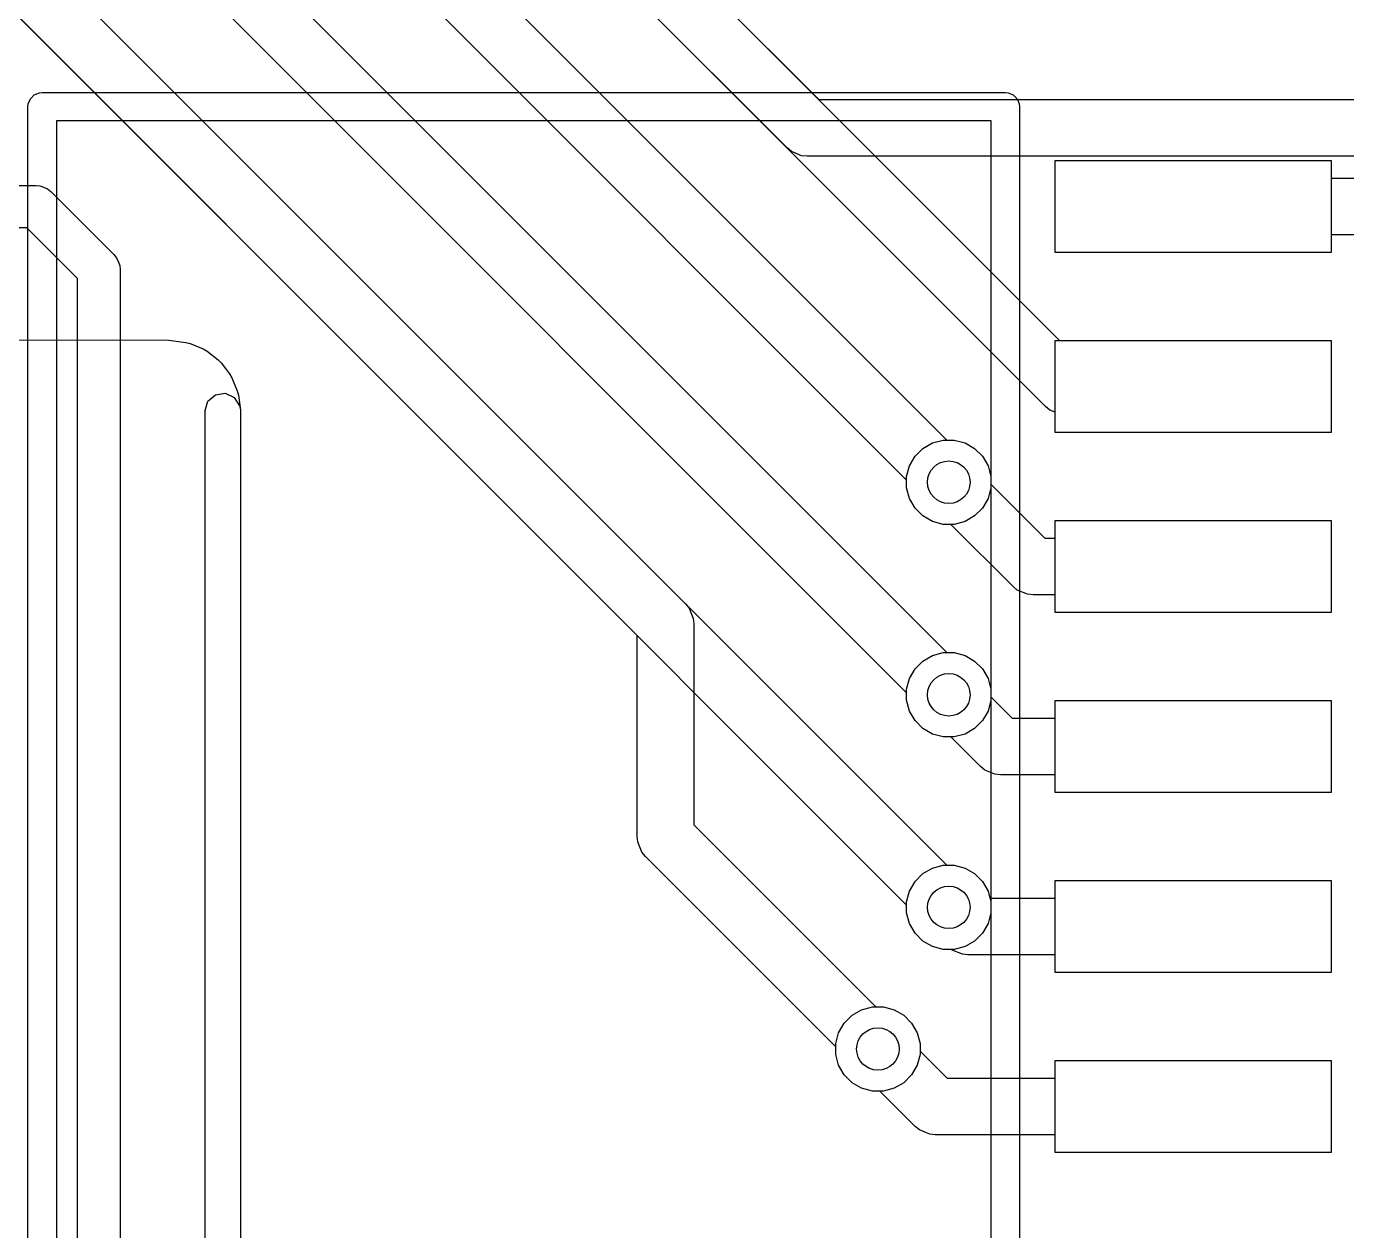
# Model space of a CAD drawing. Header units: inches. Extents: x 1.3 to 5.24, y -7.03 to -1.12.
# Drawn here: x 4.6649 to 5.0318, y -3.0426 to -2.708 of the extents above; entities that cross this region are included whole.
import ezdxf

# ---------------------------------------------------------------- set-up
doc = ezdxf.new("R2010")
doc.units = ezdxf.units.IN
doc.header["$MEASUREMENT"] = 0
for name, color, linetype, true_color in [('B.Cu', 153, 'CONTINUOUS', 0x4d7fc4), ('F.Cu', 13, 'CONTINUOUS', 0xc83434), ('F.Mask', 201, 'CONTINUOUS', 0xd864ff), ('F.Paste', 253, 'CONTINUOUS', 0xb4a09a), ('F.Silkscreen', 41, 'CONTINUOUS', 0xf2eda1), ('In1.Cu', 91, 'CONTINUOUS', 0x7fc87f), ('In2.Cu', 33, 'CONTINUOUS', 0xce7d2c)]:
    doc.layers.add(name, color=color, linetype=linetype, true_color=true_color)

msp = doc.modelspace()

# ---------------------------------------------------------------- linework, layer by layer
at = {"layer": 'B.Cu', "linetype": 'CONTINUOUS'}
for p, q in [((4.79517, -2.63837), (4.88515, -2.72835)), ((4.87632, -2.74179), (4.78404, -2.64951)), ((4.88515, -2.72835), (5.03937, -2.72835)), ((4.87752, -2.74277), (4.87632, -2.74179)), ((4.88035, -2.74394), (4.87752, -2.74277)), ((4.88189, -2.74409), (4.88035, -2.74394)), ((5.03611, -2.74409), (4.88189, -2.74409)), ((4.60765, -2.79494), (4.70446, -2.79522)), ((4.70446, -2.79522), (4.7051, -2.79526)), ((4.7051, -2.79526), (4.70923, -2.79582)), ((4.70923, -2.79582), (4.71046, -2.79615)), ((4.71046, -2.79615), (4.71401, -2.79763)), ((4.71401, -2.79763), (4.71511, -2.79827)), ((4.71511, -2.79827), (4.71816, -2.80061)), ((4.71816, -2.80061), (4.71905, -2.80151)), ((4.71905, -2.80151), (4.72022, -2.80304)), ((4.72022, -2.80304), (4.72139, -2.80457)), ((4.72139, -2.80457), (4.72203, -2.80567)), ((4.72203, -2.80567), (4.7235, -2.80922)), ((4.7235, -2.80922), (4.72382, -2.81045)), ((4.72382, -2.81045), (4.72437, -2.81459)), ((4.72437, -2.81459), (4.72441, -2.81522)), ((4.72441, -2.81522), (4.72441, -3.16851)), ((4.91189, -2.82746), (4.91407, -2.82528)), ((4.91407, -2.82528), (4.91674, -2.82373)), ((4.91674, -2.82373), (4.91972, -2.82294)), ((4.91972, -2.82294), (4.9228, -2.82294)), ((4.9228, -2.82294), (4.92578, -2.82373)), ((4.92578, -2.82373), (4.92845, -2.82528)), ((4.92845, -2.82528), (4.93063, -2.82746)), ((4.91035, -2.83013), (4.91189, -2.82746)), ((4.93063, -2.82746), (4.93217, -2.83013)), ((4.90955, -2.8331), (4.91035, -2.83013)), ((4.93217, -2.83013), (4.93297, -2.8331)), ((4.90955, -2.83619), (4.90955, -2.8331)), ((4.91035, -2.83917), (4.90955, -2.83619)), ((4.93297, -2.83619), (4.93217, -2.83917)), ((4.93297, -2.8331), (4.93297, -2.83619)), ((4.91189, -2.84184), (4.91035, -2.83917)), ((4.93217, -2.83917), (4.93063, -2.84184)), ((4.91407, -2.84402), (4.91189, -2.84184)), ((4.93063, -2.84184), (4.92845, -2.84402)), ((4.91674, -2.84556), (4.91407, -2.84402)), ((4.91972, -2.84636), (4.91674, -2.84556)), ((4.9228, -2.84636), (4.91972, -2.84636)), ((4.92578, -2.84556), (4.9228, -2.84636)), ((4.92845, -2.84402), (4.92578, -2.84556)), ((4.91407, -2.88433), (4.91674, -2.88279)), ((4.91674, -2.88279), (4.91972, -2.88199)), ((4.91972, -2.88199), (4.9228, -2.88199)), ((4.9228, -2.88199), (4.92578, -2.88279)), ((4.92578, -2.88279), (4.92845, -2.88433)), ((4.91035, -2.88918), (4.91189, -2.88651)), ((4.91189, -2.88651), (4.91407, -2.88433)), ((4.92845, -2.88433), (4.93063, -2.88651)), ((4.93063, -2.88651), (4.93217, -2.88918)), ((4.90955, -2.89216), (4.91035, -2.88918)), ((4.93217, -2.88918), (4.93297, -2.89216)), ((4.90955, -2.89524), (4.90955, -2.89216)), ((4.93297, -2.89216), (4.93297, -2.89524)), ((4.91035, -2.89822), (4.90955, -2.89524)), ((4.91189, -2.90089), (4.91035, -2.89822)), ((4.93217, -2.89822), (4.93063, -2.90089)), ((4.93297, -2.89524), (4.93217, -2.89822)), ((4.91407, -2.90307), (4.91189, -2.90089)), ((4.93063, -2.90089), (4.92845, -2.90307)), ((4.91674, -2.90461), (4.91407, -2.90307)), ((4.91972, -2.90541), (4.91674, -2.90461)), ((4.9228, -2.90541), (4.91972, -2.90541)), ((4.92578, -2.90461), (4.9228, -2.90541)), ((4.92845, -2.90307), (4.92578, -2.90461)), ((4.91407, -2.94339), (4.91674, -2.94184)), ((4.91674, -2.94184), (4.91972, -2.94105)), ((4.91972, -2.94105), (4.9228, -2.94105)), ((4.9228, -2.94105), (4.92578, -2.94184)), ((4.92578, -2.94184), (4.92845, -2.94339)), ((4.91035, -2.94824), (4.91189, -2.94557)), ((4.91189, -2.94557), (4.91407, -2.94339)), ((4.92845, -2.94339), (4.93063, -2.94557)), ((4.93063, -2.94557), (4.93217, -2.94824)), ((4.90955, -2.95121), (4.91035, -2.94824)), ((4.93217, -2.94824), (4.93297, -2.95121)), ((4.90955, -2.9543), (4.90955, -2.95121)), ((4.93297, -2.95121), (4.93297, -2.9543)), ((4.91035, -2.95728), (4.90955, -2.9543)), ((4.91189, -2.95995), (4.91035, -2.95728)), ((4.93217, -2.95728), (4.93063, -2.95995)), ((4.93297, -2.9543), (4.93217, -2.95728)), ((4.91407, -2.96213), (4.91189, -2.95995)), ((4.93063, -2.95995), (4.92845, -2.96213)), ((4.91674, -2.96367), (4.91407, -2.96213)), ((4.91972, -2.96447), (4.91674, -2.96367)), ((4.9228, -2.96447), (4.91972, -2.96447)), ((4.92578, -2.96367), (4.9228, -2.96447)), ((4.92845, -2.96213), (4.92578, -2.96367)), ((4.8922, -2.98494), (4.89438, -2.98276)), ((4.89438, -2.98276), (4.89705, -2.98121)), ((4.89705, -2.98121), (4.90003, -2.98042)), ((4.90003, -2.98042), (4.90312, -2.98042)), ((4.90312, -2.98042), (4.90609, -2.98121)), ((4.90609, -2.98121), (4.90876, -2.98276)), ((4.90876, -2.98276), (4.91095, -2.98494)), ((4.89066, -2.98761), (4.8922, -2.98494)), ((4.91095, -2.98494), (4.91249, -2.98761)), ((4.88986, -2.99058), (4.89066, -2.98761)), ((4.91249, -2.98761), (4.91328, -2.99058)), ((4.88986, -2.99367), (4.88986, -2.99058)), ((4.89066, -2.99665), (4.88986, -2.99367)), ((4.91328, -2.99367), (4.91249, -2.99665)), ((4.91328, -2.99058), (4.91328, -2.99367)), ((4.8922, -2.99932), (4.89066, -2.99665)), ((4.91249, -2.99665), (4.91095, -2.99932)), ((4.89438, -3.0015), (4.8922, -2.99932)), ((4.91095, -2.99932), (4.90876, -3.0015)), ((4.89705, -3.00304), (4.89438, -3.0015)), ((4.90003, -3.00384), (4.89705, -3.00304)), ((4.90312, -3.00384), (4.90003, -3.00384)), ((4.90609, -3.00304), (4.90312, -3.00384)), ((4.90876, -3.0015), (4.90609, -3.00304))]:
    msp.add_line(p, q, dxfattribs=at)
at = {"layer": 'B.Cu'}
for centre in [(4.92126, -2.83465), (4.92126, -2.8937), (4.92126, -2.95276), (4.90157, -2.99213)]:
    msp.add_circle(centre, 0.00591, dxfattribs=at)
at = {"layer": 'F.Cu', "linetype": 'CONTINUOUS'}
for p, q in [((4.79517, -2.63837), (4.95208, -2.79528)), ((4.94817, -2.81364), (4.78404, -2.64951)), ((4.95079, -2.77087), (4.95079, -2.74528)), ((4.95079, -2.74528), (5.02756, -2.74528)), ((5.02756, -2.74528), (5.02756, -2.7502)), ((5.02756, -2.7502), (5.13237, -2.7502)), ((4.65551, -2.75217), (4.66752, -2.75217)), ((4.66752, -2.75217), (4.66867, -2.75228)), ((4.66867, -2.75228), (4.66921, -2.7525)), ((4.66921, -2.7525), (4.6708, -2.75316)), ((4.6708, -2.75316), (4.6717, -2.7539)), ((4.6717, -2.7539), (4.68922, -2.77141)), ((4.66507, -2.76398), (4.65551, -2.76398)), ((4.67913, -2.77804), (4.66507, -2.76398)), ((5.12776, -2.76594), (5.02756, -2.76594)), ((5.02756, -2.76594), (5.02756, -2.77087)), ((4.68922, -2.77141), (4.68995, -2.77231)), ((4.68995, -2.77231), (4.69047, -2.77356)), ((4.69047, -2.77356), (4.69083, -2.77444)), ((5.02756, -2.77087), (4.95079, -2.77087)), ((4.69083, -2.77444), (4.69094, -2.77559)), ((4.69094, -2.77559), (4.69094, -3.05118)), ((4.67913, -3.04873), (4.67913, -2.77804)), ((4.95208, -2.79528), (5.02756, -2.79528)), ((5.02756, -2.79528), (5.02756, -2.82087)), ((4.71536, -2.81213), (4.71744, -2.81033)), ((4.71744, -2.81033), (4.72016, -2.80994)), ((4.72016, -2.80994), (4.72267, -2.81108)), ((4.71459, -2.81477), (4.71536, -2.81213)), ((4.72267, -2.81108), (4.72415, -2.8134)), ((4.72415, -2.8134), (4.72431, -2.81414)), ((4.72431, -2.81414), (4.72437, -2.81459)), ((4.94937, -2.81462), (4.94817, -2.81364)), ((4.71459, -3.04827), (4.71459, -2.81477)), ((4.72437, -2.81459), (4.72441, -2.81522)), ((4.72441, -2.81522), (4.72441, -3.16851)), ((4.95079, -2.81521), (4.94937, -2.81462)), ((4.95079, -2.82087), (4.95079, -2.81521)), ((5.02756, -2.82087), (4.95079, -2.82087)), ((4.91189, -2.82746), (4.91407, -2.82528)), ((4.91407, -2.82528), (4.91674, -2.82373)), ((4.91674, -2.82373), (4.91972, -2.82294)), ((4.91972, -2.82294), (4.9228, -2.82294)), ((4.9228, -2.82294), (4.92578, -2.82373)), ((4.92578, -2.82373), (4.92845, -2.82528)), ((4.92845, -2.82528), (4.93063, -2.82746)), ((4.91035, -2.83013), (4.91189, -2.82746)), ((4.93063, -2.82746), (4.93217, -2.83013)), ((4.90955, -2.8331), (4.91035, -2.83013)), ((4.93217, -2.83013), (4.93297, -2.8331)), ((4.90955, -2.83619), (4.90955, -2.8331)), ((4.91035, -2.83917), (4.90955, -2.83619)), ((4.93297, -2.8331), (4.93297, -2.83522)), ((4.93297, -2.83522), (4.94795, -2.8502)), ((4.91189, -2.84184), (4.91035, -2.83917)), ((4.91407, -2.84402), (4.91189, -2.84184)), ((4.91674, -2.84556), (4.91407, -2.84402)), ((4.91972, -2.84636), (4.91674, -2.84556)), ((4.92183, -2.84636), (4.91972, -2.84636)), ((4.93912, -2.86364), (4.92183, -2.84636)), ((4.95079, -2.8502), (4.95079, -2.84528)), ((4.95079, -2.84528), (5.02756, -2.84528)), ((5.02756, -2.84528), (5.02756, -2.87087)), ((4.94795, -2.8502), (4.95079, -2.8502)), ((4.94031, -2.86462), (4.93912, -2.86364)), ((4.94315, -2.86579), (4.94031, -2.86462)), ((4.94469, -2.86594), (4.94315, -2.86579)), ((4.95079, -2.86594), (4.94469, -2.86594)), ((4.95079, -2.87087), (4.95079, -2.86594)), ((5.02756, -2.87087), (4.95079, -2.87087)), ((4.91407, -2.88433), (4.91674, -2.88279)), ((4.91674, -2.88279), (4.91972, -2.88199)), ((4.91972, -2.88199), (4.9228, -2.88199)), ((4.9228, -2.88199), (4.92578, -2.88279)), ((4.92578, -2.88279), (4.92845, -2.88433)), ((4.91035, -2.88918), (4.91189, -2.88651)), ((4.91189, -2.88651), (4.91407, -2.88433)), ((4.92845, -2.88433), (4.93063, -2.88651)), ((4.93063, -2.88651), (4.93217, -2.88918)), ((4.90955, -2.89216), (4.91035, -2.88918)), ((4.93217, -2.88918), (4.93297, -2.89216)), ((4.90955, -2.89524), (4.90955, -2.89216)), ((4.93297, -2.89216), (4.93297, -2.89428)), ((4.93297, -2.89428), (4.93889, -2.9002)), ((4.91035, -2.89822), (4.90955, -2.89524)), ((4.91189, -2.90089), (4.91035, -2.89822)), ((4.95079, -2.9002), (4.95079, -2.89528)), ((4.95079, -2.89528), (5.02756, -2.89528)), ((5.02756, -2.89528), (5.02756, -2.92087)), ((4.91407, -2.90307), (4.91189, -2.90089)), ((4.93889, -2.9002), (4.95079, -2.9002)), ((4.91674, -2.90461), (4.91407, -2.90307)), ((4.91972, -2.90541), (4.91674, -2.90461)), ((4.92183, -2.90541), (4.91972, -2.90541)), ((4.93006, -2.91364), (4.92183, -2.90541)), ((4.93126, -2.91462), (4.93006, -2.91364)), ((4.93409, -2.91579), (4.93126, -2.91462)), ((4.93563, -2.91594), (4.93409, -2.91579)), ((4.95079, -2.91594), (4.93563, -2.91594)), ((4.95079, -2.92087), (4.95079, -2.91594)), ((5.02756, -2.92087), (4.95079, -2.92087)), ((4.91407, -2.94339), (4.91674, -2.94184)), ((4.91674, -2.94184), (4.91972, -2.94105)), ((4.91972, -2.94105), (4.9228, -2.94105)), ((4.9228, -2.94105), (4.92578, -2.94184)), ((4.92578, -2.94184), (4.92845, -2.94339)), ((4.91035, -2.94824), (4.91189, -2.94557)), ((4.91189, -2.94557), (4.91407, -2.94339)), ((4.92845, -2.94339), (4.93063, -2.94557)), ((4.93063, -2.94557), (4.93217, -2.94824)), ((4.95079, -2.9502), (4.95079, -2.94528)), ((4.95079, -2.94528), (5.02756, -2.94528)), ((5.02756, -2.94528), (5.02756, -2.97087)), ((4.90955, -2.95121), (4.91035, -2.94824)), ((4.93217, -2.94824), (4.9327, -2.9502)), ((4.90955, -2.9543), (4.90955, -2.95121)), ((4.9327, -2.9502), (4.95079, -2.9502)), ((4.91035, -2.95728), (4.90955, -2.9543)), ((4.91189, -2.95995), (4.91035, -2.95728)), ((4.91407, -2.96213), (4.91189, -2.95995)), ((4.91674, -2.96367), (4.91407, -2.96213)), ((4.91972, -2.96447), (4.91674, -2.96367)), ((4.92202, -2.96447), (4.91972, -2.96447)), ((4.9222, -2.96462), (4.92202, -2.96447)), ((4.92504, -2.96579), (4.9222, -2.96462)), ((4.92657, -2.96594), (4.92504, -2.96579)), ((4.95079, -2.96594), (4.92657, -2.96594)), ((4.95079, -2.97087), (4.95079, -2.96594)), ((5.02756, -2.97087), (4.95079, -2.97087)), ((4.8922, -2.98494), (4.89438, -2.98276)), ((4.89438, -2.98276), (4.89705, -2.98121)), ((4.89705, -2.98121), (4.90003, -2.98042)), ((4.90003, -2.98042), (4.90312, -2.98042)), ((4.90312, -2.98042), (4.90609, -2.98121)), ((4.90609, -2.98121), (4.90876, -2.98276)), ((4.90876, -2.98276), (4.91095, -2.98494)), ((4.89066, -2.98761), (4.8922, -2.98494)), ((4.91095, -2.98494), (4.91249, -2.98761)), ((4.88986, -2.99058), (4.89066, -2.98761)), ((4.91249, -2.98761), (4.91328, -2.99058)), ((4.88986, -2.99367), (4.88986, -2.99058)), ((4.89066, -2.99665), (4.88986, -2.99367)), ((4.91328, -2.99058), (4.91328, -2.9927)), ((4.91328, -2.9927), (4.92078, -3.0002)), ((4.8922, -2.99932), (4.89066, -2.99665)), ((4.95079, -3.0002), (4.95079, -2.99528)), ((4.95079, -2.99528), (5.02756, -2.99528)), ((5.02756, -2.99528), (5.02756, -3.02087)), ((4.89438, -3.0015), (4.8922, -2.99932)), ((4.92078, -3.0002), (4.95079, -3.0002)), ((4.89705, -3.00304), (4.89438, -3.0015)), ((4.90003, -3.00384), (4.89705, -3.00304)), ((4.90215, -3.00384), (4.90003, -3.00384)), ((4.91195, -3.01364), (4.90215, -3.00384)), ((4.91314, -3.01462), (4.91195, -3.01364)), ((4.91315, -3.01462), (4.91314, -3.01462)), ((4.91508, -3.01542), (4.91315, -3.01462)), ((4.91598, -3.01579), (4.91508, -3.01542)), ((4.91752, -3.01594), (4.91598, -3.01579)), ((4.91598, -3.01579), (4.91598, -3.01579)), ((4.95079, -3.01594), (4.91752, -3.01594)), ((4.95079, -3.02087), (4.95079, -3.01594)), ((5.02756, -3.02087), (4.95079, -3.02087))]:
    msp.add_line(p, q, dxfattribs=at)
at = {"layer": 'F.Cu'}
for centre in [(4.92126, -2.83465), (4.92126, -2.8937), (4.92126, -2.95276), (4.90157, -2.99213)]:
    msp.add_circle(centre, 0.00591, dxfattribs=at)
at = {"layer": 'F.Mask', "linetype": 'CONTINUOUS'}
for p, q in [((4.95079, -2.77087), (4.95079, -2.74528)), ((4.95079, -2.74528), (5.02756, -2.74528)), ((5.02756, -2.74528), (5.02756, -2.77087)), ((5.02756, -2.77087), (4.95079, -2.77087)), ((4.95079, -2.82087), (4.95079, -2.79528)), ((4.95079, -2.79528), (5.02756, -2.79528)), ((5.02756, -2.79528), (5.02756, -2.82087)), ((5.02756, -2.82087), (4.95079, -2.82087)), ((4.95079, -2.87087), (4.95079, -2.84528)), ((4.95079, -2.84528), (5.02756, -2.84528)), ((5.02756, -2.84528), (5.02756, -2.87087)), ((5.02756, -2.87087), (4.95079, -2.87087)), ((4.95079, -2.92087), (4.95079, -2.89528)), ((4.95079, -2.89528), (5.02756, -2.89528)), ((5.02756, -2.89528), (5.02756, -2.92087)), ((5.02756, -2.92087), (4.95079, -2.92087)), ((4.95079, -2.97087), (4.95079, -2.94528)), ((4.95079, -2.94528), (5.02756, -2.94528)), ((5.02756, -2.94528), (5.02756, -2.97087)), ((5.02756, -2.97087), (4.95079, -2.97087)), ((4.95079, -3.02087), (4.95079, -2.99528)), ((4.95079, -2.99528), (5.02756, -2.99528)), ((5.02756, -2.99528), (5.02756, -3.02087)), ((5.02756, -3.02087), (4.95079, -3.02087))]:
    msp.add_line(p, q, dxfattribs=at)
at = {"layer": 'F.Paste', "linetype": 'CONTINUOUS'}
for p, q in [((4.95079, -2.77087), (4.95079, -2.74528)), ((4.95079, -2.74528), (5.02756, -2.74528)), ((5.02756, -2.74528), (5.02756, -2.77087)), ((5.02756, -2.77087), (4.95079, -2.77087)), ((4.95079, -2.82087), (4.95079, -2.79528)), ((4.95079, -2.79528), (5.02756, -2.79528)), ((5.02756, -2.79528), (5.02756, -2.82087)), ((5.02756, -2.82087), (4.95079, -2.82087)), ((4.95079, -2.87087), (4.95079, -2.84528)), ((4.95079, -2.84528), (5.02756, -2.84528)), ((5.02756, -2.84528), (5.02756, -2.87087)), ((5.02756, -2.87087), (4.95079, -2.87087)), ((4.95079, -2.92087), (4.95079, -2.89528)), ((4.95079, -2.89528), (5.02756, -2.89528)), ((5.02756, -2.89528), (5.02756, -2.92087)), ((5.02756, -2.92087), (4.95079, -2.92087)), ((4.95079, -2.97087), (4.95079, -2.94528)), ((4.95079, -2.94528), (5.02756, -2.94528)), ((5.02756, -2.94528), (5.02756, -2.97087)), ((5.02756, -2.97087), (4.95079, -2.97087)), ((4.95079, -3.02087), (4.95079, -2.99528)), ((4.95079, -2.99528), (5.02756, -2.99528)), ((5.02756, -2.99528), (5.02756, -3.02087)), ((5.02756, -3.02087), (4.95079, -3.02087))]:
    msp.add_line(p, q, dxfattribs=at)
at = {"layer": 'F.Silkscreen', "linetype": 'CONTINUOUS'}
for p, q in [((4.66535, -2.73031), (4.66543, -2.72955)), ((4.66543, -2.72955), (4.66602, -2.72813)), ((4.66602, -2.72813), (4.6671, -2.72704)), ((4.6671, -2.72704), (4.66852, -2.72645)), ((4.66852, -2.72645), (4.66929, -2.72638)), ((4.66929, -2.72638), (4.93701, -2.72638)), ((4.93701, -2.72638), (4.93778, -2.72645)), ((4.93778, -2.72645), (4.9392, -2.72704)), ((4.9392, -2.72704), (4.94028, -2.72813)), ((4.94028, -2.72813), (4.94087, -2.72955)), ((4.94087, -2.72955), (4.94094, -2.73031)), ((4.66535, -3.13583), (4.66535, -2.73031)), ((4.94094, -2.73031), (4.94094, -3.13583)), ((4.67323, -2.73425), (4.67323, -3.13189)), ((4.93307, -2.73425), (4.67323, -2.73425)), ((4.93307, -3.13189), (4.93307, -2.73425))]:
    msp.add_line(p, q, dxfattribs=at)
at = {"layer": 'In1.Cu', "linetype": 'CONTINUOUS'}
for p, q in [((4.55281, -2.45506), (4.92069, -2.82294)), ((4.90955, -2.83407), (4.54398, -2.4685)), ((4.47407, -2.49443), (4.92069, -2.94105)), ((4.90955, -2.95218), (4.46524, -2.50787)), ((4.92069, -2.82294), (4.9228, -2.82294)), ((4.9228, -2.82294), (4.92578, -2.82373)), ((4.92578, -2.82373), (4.92845, -2.82528)), ((4.92845, -2.82528), (4.93063, -2.82746)), ((4.93063, -2.82746), (4.93217, -2.83013)), ((4.93217, -2.83013), (4.93297, -2.8331)), ((4.90955, -2.83619), (4.90955, -2.83407)), ((4.91035, -2.83917), (4.90955, -2.83619)), ((4.93297, -2.83619), (4.93217, -2.83917)), ((4.93297, -2.8331), (4.93297, -2.83619)), ((4.91189, -2.84184), (4.91035, -2.83917)), ((4.93217, -2.83917), (4.93063, -2.84184)), ((4.91407, -2.84402), (4.91189, -2.84184)), ((4.93063, -2.84184), (4.92845, -2.84402)), ((4.91674, -2.84556), (4.91407, -2.84402)), ((4.91972, -2.84636), (4.91674, -2.84556)), ((4.9228, -2.84636), (4.91972, -2.84636)), ((4.92578, -2.84556), (4.9228, -2.84636)), ((4.92845, -2.84402), (4.92578, -2.84556)), ((4.91407, -2.88433), (4.91674, -2.88279)), ((4.91674, -2.88279), (4.91972, -2.88199)), ((4.91972, -2.88199), (4.9228, -2.88199)), ((4.9228, -2.88199), (4.92578, -2.88279)), ((4.92578, -2.88279), (4.92845, -2.88433)), ((4.91035, -2.88918), (4.91189, -2.88651)), ((4.91189, -2.88651), (4.91407, -2.88433)), ((4.92845, -2.88433), (4.93063, -2.88651)), ((4.93063, -2.88651), (4.93217, -2.88918)), ((4.90955, -2.89216), (4.91035, -2.88918)), ((4.93217, -2.88918), (4.93297, -2.89216)), ((4.90955, -2.89524), (4.90955, -2.89216)), ((4.93297, -2.89216), (4.93297, -2.89524)), ((4.91035, -2.89822), (4.90955, -2.89524)), ((4.91189, -2.90089), (4.91035, -2.89822)), ((4.93217, -2.89822), (4.93063, -2.90089)), ((4.93297, -2.89524), (4.93217, -2.89822)), ((4.91407, -2.90307), (4.91189, -2.90089)), ((4.93063, -2.90089), (4.92845, -2.90307)), ((4.91674, -2.90461), (4.91407, -2.90307)), ((4.91972, -2.90541), (4.91674, -2.90461)), ((4.9228, -2.90541), (4.91972, -2.90541)), ((4.92578, -2.90461), (4.9228, -2.90541)), ((4.92845, -2.90307), (4.92578, -2.90461)), ((4.92069, -2.94105), (4.9228, -2.94105)), ((4.9228, -2.94105), (4.92578, -2.94184)), ((4.92578, -2.94184), (4.92845, -2.94339)), ((4.92845, -2.94339), (4.93063, -2.94557)), ((4.93063, -2.94557), (4.93217, -2.94824)), ((4.93217, -2.94824), (4.93297, -2.95121)), ((4.90955, -2.9543), (4.90955, -2.95218)), ((4.93297, -2.95121), (4.93297, -2.9543)), ((4.91035, -2.95728), (4.90955, -2.9543)), ((4.91189, -2.95995), (4.91035, -2.95728)), ((4.93217, -2.95728), (4.93063, -2.95995)), ((4.93297, -2.9543), (4.93217, -2.95728)), ((4.91407, -2.96213), (4.91189, -2.95995)), ((4.93063, -2.95995), (4.92845, -2.96213)), ((4.91674, -2.96367), (4.91407, -2.96213)), ((4.91972, -2.96447), (4.91674, -2.96367)), ((4.9228, -2.96447), (4.91972, -2.96447)), ((4.92578, -2.96367), (4.9228, -2.96447)), ((4.92845, -2.96213), (4.92578, -2.96367)), ((4.8922, -2.98494), (4.89438, -2.98276)), ((4.89438, -2.98276), (4.89705, -2.98121)), ((4.89705, -2.98121), (4.90003, -2.98042)), ((4.90003, -2.98042), (4.90312, -2.98042)), ((4.90312, -2.98042), (4.90609, -2.98121)), ((4.90609, -2.98121), (4.90876, -2.98276)), ((4.90876, -2.98276), (4.91095, -2.98494)), ((4.89066, -2.98761), (4.8922, -2.98494)), ((4.91095, -2.98494), (4.91249, -2.98761)), ((4.88986, -2.99058), (4.89066, -2.98761)), ((4.91249, -2.98761), (4.91328, -2.99058)), ((4.88986, -2.99367), (4.88986, -2.99058)), ((4.89066, -2.99665), (4.88986, -2.99367)), ((4.91328, -2.99367), (4.91249, -2.99665)), ((4.91328, -2.99058), (4.91328, -2.99367)), ((4.8922, -2.99932), (4.89066, -2.99665)), ((4.91249, -2.99665), (4.91095, -2.99932)), ((4.89438, -3.0015), (4.8922, -2.99932)), ((4.91095, -2.99932), (4.90876, -3.0015)), ((4.89705, -3.00304), (4.89438, -3.0015)), ((4.90003, -3.00384), (4.89705, -3.00304)), ((4.90312, -3.00384), (4.90003, -3.00384)), ((4.90609, -3.00304), (4.90312, -3.00384)), ((4.90876, -3.0015), (4.90609, -3.00304))]:
    msp.add_line(p, q, dxfattribs=at)
at = {"layer": 'In1.Cu'}
for centre in [(4.92126, -2.83465), (4.92126, -2.8937), (4.92126, -2.95276), (4.90157, -2.99213)]:
    msp.add_circle(centre, 0.00591, dxfattribs=at)
at = {"layer": 'In2.Cu', "linetype": 'CONTINUOUS'}
for p, q in [((4.7126, -2.6739), (4.92069, -2.88199)), ((4.90955, -2.89313), (4.69916, -2.68273)), ((4.67323, -2.69359), (4.84809, -2.86845)), ((4.83465, -2.87728), (4.65979, -2.70242)), ((4.91189, -2.82746), (4.91407, -2.82528)), ((4.91407, -2.82528), (4.91674, -2.82373)), ((4.91674, -2.82373), (4.91972, -2.82294)), ((4.91972, -2.82294), (4.9228, -2.82294)), ((4.9228, -2.82294), (4.92578, -2.82373)), ((4.92578, -2.82373), (4.92845, -2.82528)), ((4.92845, -2.82528), (4.93063, -2.82746)), ((4.91035, -2.83013), (4.91189, -2.82746)), ((4.93063, -2.82746), (4.93217, -2.83013)), ((4.90955, -2.8331), (4.91035, -2.83013)), ((4.93217, -2.83013), (4.93297, -2.8331)), ((4.90955, -2.83619), (4.90955, -2.8331)), ((4.91035, -2.83917), (4.90955, -2.83619)), ((4.93297, -2.83619), (4.93217, -2.83917)), ((4.93297, -2.8331), (4.93297, -2.83619)), ((4.91189, -2.84184), (4.91035, -2.83917)), ((4.93217, -2.83917), (4.93063, -2.84184)), ((4.91407, -2.84402), (4.91189, -2.84184)), ((4.93063, -2.84184), (4.92845, -2.84402)), ((4.91674, -2.84556), (4.91407, -2.84402)), ((4.91972, -2.84636), (4.91674, -2.84556)), ((4.9228, -2.84636), (4.91972, -2.84636)), ((4.92578, -2.84556), (4.9228, -2.84636)), ((4.92845, -2.84402), (4.92578, -2.84556)), ((4.84809, -2.86845), (4.84907, -2.86964)), ((4.84907, -2.86964), (4.85024, -2.87248)), ((4.85024, -2.87248), (4.85039, -2.87402)), ((4.85039, -2.87402), (4.85039, -2.92981)), ((4.83465, -2.93307), (4.83465, -2.87728)), ((4.92069, -2.88199), (4.9228, -2.88199)), ((4.9228, -2.88199), (4.92578, -2.88279)), ((4.92578, -2.88279), (4.92845, -2.88433)), ((4.92845, -2.88433), (4.93063, -2.88651)), ((4.93063, -2.88651), (4.93217, -2.88918)), ((4.93217, -2.88918), (4.93297, -2.89216)), ((4.90955, -2.89524), (4.90955, -2.89313)), ((4.93297, -2.89216), (4.93297, -2.89524)), ((4.91035, -2.89822), (4.90955, -2.89524)), ((4.91189, -2.90089), (4.91035, -2.89822)), ((4.93217, -2.89822), (4.93063, -2.90089)), ((4.93297, -2.89524), (4.93217, -2.89822)), ((4.91407, -2.90307), (4.91189, -2.90089)), ((4.93063, -2.90089), (4.92845, -2.90307)), ((4.91674, -2.90461), (4.91407, -2.90307)), ((4.91972, -2.90541), (4.91674, -2.90461)), ((4.9228, -2.90541), (4.91972, -2.90541)), ((4.92578, -2.90461), (4.9228, -2.90541)), ((4.92845, -2.90307), (4.92578, -2.90461)), ((4.85039, -2.92981), (4.901, -2.98042)), ((4.8348, -2.93461), (4.83465, -2.93307)), ((4.83597, -2.93745), (4.8348, -2.93461)), ((4.83695, -2.93864), (4.83597, -2.93745)), ((4.88986, -2.99155), (4.83695, -2.93864)), ((4.91407, -2.94339), (4.91674, -2.94184)), ((4.91674, -2.94184), (4.91972, -2.94105)), ((4.91972, -2.94105), (4.9228, -2.94105)), ((4.9228, -2.94105), (4.92578, -2.94184)), ((4.92578, -2.94184), (4.92845, -2.94339)), ((4.91035, -2.94824), (4.91189, -2.94557)), ((4.91189, -2.94557), (4.91407, -2.94339)), ((4.92845, -2.94339), (4.93063, -2.94557)), ((4.93063, -2.94557), (4.93217, -2.94824)), ((4.90955, -2.95121), (4.91035, -2.94824)), ((4.93217, -2.94824), (4.93297, -2.95121)), ((4.90955, -2.9543), (4.90955, -2.95121)), ((4.93297, -2.95121), (4.93297, -2.9543)), ((4.91035, -2.95728), (4.90955, -2.9543)), ((4.91189, -2.95995), (4.91035, -2.95728)), ((4.93217, -2.95728), (4.93063, -2.95995)), ((4.93297, -2.9543), (4.93217, -2.95728)), ((4.91407, -2.96213), (4.91189, -2.95995)), ((4.93063, -2.95995), (4.92845, -2.96213)), ((4.91674, -2.96367), (4.91407, -2.96213)), ((4.91972, -2.96447), (4.91674, -2.96367)), ((4.9228, -2.96447), (4.91972, -2.96447)), ((4.92578, -2.96367), (4.9228, -2.96447)), ((4.92845, -2.96213), (4.92578, -2.96367)), ((4.901, -2.98042), (4.90312, -2.98042)), ((4.90312, -2.98042), (4.90609, -2.98121)), ((4.90609, -2.98121), (4.90876, -2.98276)), ((4.90876, -2.98276), (4.91095, -2.98494)), ((4.91095, -2.98494), (4.91249, -2.98761)), ((4.91249, -2.98761), (4.91328, -2.99058)), ((4.88986, -2.99367), (4.88986, -2.99155)), ((4.89066, -2.99665), (4.88986, -2.99367)), ((4.91328, -2.99367), (4.91249, -2.99665)), ((4.91328, -2.99058), (4.91328, -2.99367)), ((4.8922, -2.99932), (4.89066, -2.99665)), ((4.91249, -2.99665), (4.91095, -2.99932)), ((4.89438, -3.0015), (4.8922, -2.99932)), ((4.91095, -2.99932), (4.90876, -3.0015)), ((4.89705, -3.00304), (4.89438, -3.0015)), ((4.90003, -3.00384), (4.89705, -3.00304)), ((4.90312, -3.00384), (4.90003, -3.00384)), ((4.90609, -3.00304), (4.90312, -3.00384)), ((4.90876, -3.0015), (4.90609, -3.00304))]:
    msp.add_line(p, q, dxfattribs=at)
at = {"layer": 'In2.Cu'}
for centre in [(4.92126, -2.83465), (4.92126, -2.8937), (4.92126, -2.95276), (4.90157, -2.99213)]:
    msp.add_circle(centre, 0.00591, dxfattribs=at)

doc.saveas('drawing.dxf')
